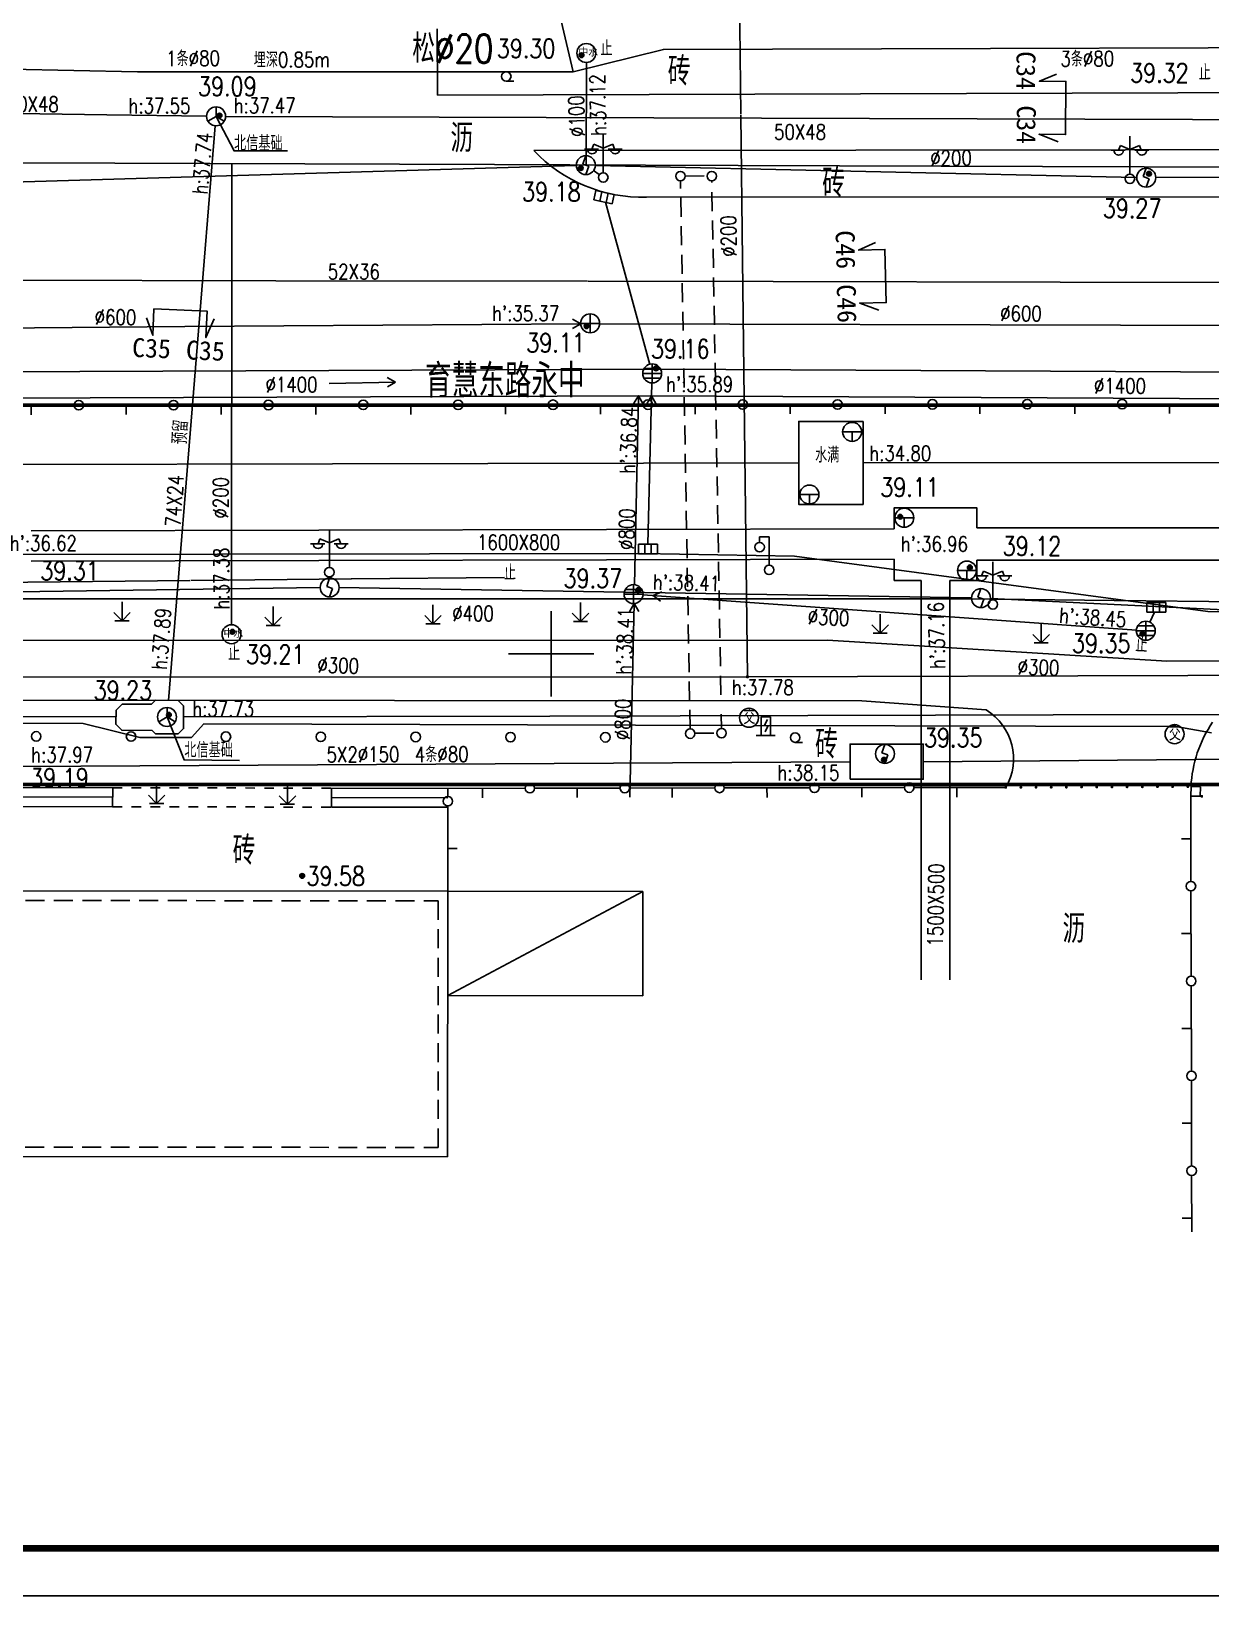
# Model space of a CAD drawing. Header units: inches. Extents: x 505347 to 508499, y 312634 to 313316.
# Drawn here: x 505961.5 to 506023.6, y 312661.5 to 312744 of the extents above; entities that cross this region are included whole.
import ezdxf
from ezdxf.enums import TextEntityAlignment as Align
from ezdxf.lldxf.tags import DXFTag

# ---------------------------------------------------------------- set-up
doc = ezdxf.new("R2010")
doc.units = ezdxf.units.IN
doc.header["$LTSCALE"] = 0.5
doc.header["$MEASUREMENT"] = 0
for name, pattern in [('$RECOVER_090104195024-12', [0]), ('$RECOVER_090104195024-5', [0]), ('ACAD_ISO05W100', [33, 24, -3, 0, -3, 0, -3]), ('B1', [3, 2, -1]), ('XX11', [2, 1, -1]), ('XX21', [3, 2, -1])]:
    doc.linetypes.add(name, pattern=pattern)
for name, color, linetype in [('BJ0', 7, 'Continuous'), ('BJ02', 7, 'Continuous'), ('BJ03', 7, 'Continuous'), ('BJ04', 7, 'Continuous'), ('BJ05', 7, 'Continuous'), ('BJ08', 7, 'Continuous'), ('BJ09', 7, 'Continuous'), ('BJ10', 7, 'Continuous'), ('上水注记', 4, 'Continuous'), ('上水管线', 4, 'Continuous'), ('中水井', 151, 'Continuous'), ('中水注记', 151, 'Continuous'), ('中水管线', 151, 'Continuous'), ('中水高程表', 151, 'Continuous'), ('公安交通井', 163, 'Continuous'), ('公安交通管线', 163, 'Continuous'), ('污水井', 247, 'Continuous'), ('污水注记', 247, 'Continuous'), ('污水管线', 247, 'Continuous'), ('污水高程表', 247, 'Continuous'), ('热力井', 40, 'Continuous'), ('热力注记', 40, 'Continuous'), ('热力管线', 40, 'Continuous'), ('热力高程表', 40, 'Continuous'), ('照明井', 193, 'Continuous'), ('照明管线', 193, 'Continuous'), ('燃气注记', 6, 'Continuous'), ('燃气管线', 6, 'Continuous'), ('燃气高程表', 6, 'Continuous'), ('电信井权属', 7, 'Continuous'), ('电信井（北信基础）', 3, 'Continuous'), ('电信断面图及编号', 3, 'Continuous'), ('电信注记', 3, 'Continuous'), ('电信管线', 3, 'Continuous'), ('电信高程表', 3, 'Continuous'), ('电力井', 1, 'Continuous'), ('电力注记', 1, 'Continuous'), ('电力管线', 1, 'Continuous'), ('电力高程表', 1, 'Continuous'), ('道路红线', 1, 'Continuous'), ('雨水井', 34, 'Continuous'), ('雨水注记', 34, 'Continuous'), ('雨水管线', 34, 'Continuous'), ('雨水高程表', 34, 'Continuous'), ('雨蓖子', 34, 'Continuous')]:
    doc.layers.add(name, color=color, linetype=linetype)
doc.styles.add('HZ', font='simplex.shx', dxfattribs={"bigfont": 'hztxt'})
doc.styles.get("Standard").update_dxf_attribs({"font": 'txt.shx', "bigfont": 'hztxt.shx'})
doc.styles.add('粗等线', font='simhei.ttf')
tags = doc.linetypes.add('DL', pattern='A,15,-4.925,[130,ltypeshp.shx,S=0.5,R=330,X=-0.15,Y=0.433],0,[130,ltypeshp.shx,S=0.4,R=90,X=0,Y=0],-0.15,[130,ltypeshp.shx,S=0.5,R=150,X=0,Y=-0.433],-4.925,15', length=40).pattern_tags.tags
tags[32:33] = [DXFTag(74, 4), DXFTag(75, 0), DXFTag(340, '0'), DXFTag(46, 1.0), DXFTag(50, 0.0), DXFTag(44, 0.0), DXFTag(45, 0.0)]
tags[30:31] = [DXFTag(74, 4), DXFTag(75, 0), DXFTag(340, '0'), DXFTag(46, 1.0), DXFTag(50, 0.0), DXFTag(44, 0.0), DXFTag(45, 0.0)]
tags[4:5] = [DXFTag(74, 4), DXFTag(75, 0), DXFTag(340, '0'), DXFTag(46, 1.0), DXFTag(50, 0.0), DXFTag(44, 0.0), DXFTag(45, 0.0)]
tags = doc.linetypes.add('DX', pattern='A,15,-5,[130,ltypeshp.shx,S=1,R=330,X=0,Y=0],-5,15', length=40).pattern_tags.tags
tags[16:17] = [DXFTag(74, 4), DXFTag(75, 0), DXFTag(340, '0'), DXFTag(46, 1.0), DXFTag(50, 0.0), DXFTag(44, 0.0), DXFTag(45, 0.0)]
tags[14:15] = [DXFTag(74, 4), DXFTag(75, 0), DXFTag(340, '0'), DXFTag(46, 1.0), DXFTag(50, 0.0), DXFTag(44, 0.0), DXFTag(45, 0.0)]
tags[4:5] = [DXFTag(74, 4), DXFTag(75, 0), DXFTag(340, '0'), DXFTag(46, 1.0), DXFTag(50, 0.0), DXFTag(44, 0.0), DXFTag(45, 0.0)]
tags = doc.linetypes.add('SS', pattern='A,15,-1.9,[130,ltypeshp.shx,S=1,R=330,X=0,Y=0],-1.2,[130,ltypeshp.shx,S=1,R=330,X=0,Y=0],-1.9,15', length=35).pattern_tags.tags
tags[24:25] = [DXFTag(74, 4), DXFTag(75, 0), DXFTag(340, '0'), DXFTag(46, 1.0), DXFTag(50, 0.0), DXFTag(44, 0.0), DXFTag(45, 0.0)]
tags[22:23] = [DXFTag(74, 4), DXFTag(75, 0), DXFTag(340, '0'), DXFTag(46, 1.0), DXFTag(50, 0.0), DXFTag(44, 0.0), DXFTag(45, 0.0)]
tags[4:5] = [DXFTag(74, 4), DXFTag(75, 0), DXFTag(340, '0'), DXFTag(46, 1.0), DXFTag(50, 0.0), DXFTag(44, 0.0), DXFTag(45, 0.0)]
tags = doc.linetypes.add('TRQZ', pattern='A,15,[130,ltypeshp.shx,S=0.6,R=0,X=0,Y=0],-2.5,[133,ltypeshp.shx,S=0.05,R=0,X=0,Y=0],-2.5,[130,ltypeshp.shx,S=0.6,R=0,X=0,Y=0],15', length=35).pattern_tags.tags
tags[28:29] = [DXFTag(74, 4), DXFTag(75, 0), DXFTag(340, '0'), DXFTag(46, 1.0), DXFTag(50, 0.0), DXFTag(44, 0.0), DXFTag(45, 0.0)]

# ---------------------------------------------------------------- blocks, each defined once
blk = doc.blocks.new('B5461')
for q in [(-0.866025, -0.5), (0, 1), (0.866025, -0.5)]:
    blk.add_line((0, 0), q)
blk.add_circle((0, 0), 1)
blk = doc.blocks.new('B545')
for p, q in [((-1, 0), (1, 0)), ((0, -1), (0, 0))]:
    blk.add_line(p, q)
blk.add_circle((0, 0), 1)
blk = doc.blocks.new('JT')
at = {"layer": '公安交通井'}
blk.add_circle((0, 0), 0.5, dxfattribs=at)
at = {"layer": '公安交通井', "width": 0.8}
blk.add_text('交', height=0.8, dxfattribs=at).set_placement((-0.304, -0.335, -50.185))
blk = doc.blocks.new('BC028')
for p, q in [((-0.99, 3.5), (-1.19, 3)), ((0, 3.1), (-0.99, 3.5)), ((0, 0.5), (0, 4.5)), ((0, 3.1), (1, 3.5)), ((1, 3.5), (1.2, 3)), ((-1.98, 3), (-0.49, 3)), ((0.5, 3), (2, 3))]:
    blk.add_line(p, q)
blk.add_circle((0, 0), 0.5)
for centre in [(-1.19, 3), (1.25, 3)]:
    blk.add_arc(centre, 0.5, 179, 0)
blk = doc.blocks.new('B8211')
blk.add_hatch(color=256).paths.add_polyline_path([(0.25, 0, 1), (-0.25, 0, 1)])
blk.add_circle((0, 0), 0.25)
blk = doc.blocks.new('B2311')
blk.add_circle((0, 0), 0.5)
blk = doc.blocks.new('B5123')
at = {"linetype": 'Continuous'}
for p, q in [((-0.5, 0), (-0.5, 2)), ((-0.5, 2), (0.5, 2)), ((0.16646, 1.689058), (-0.138788, 1.112143)), ((0.5, 0), (0.5, 2)), ((-1, 0), (1, 0)), ((-0.138788, 1.112143), (0.204287, 0.999847)), ((0.204287, 0.999847), (-0.076061, 0.408413))]:
    blk.add_line(p, q, dxfattribs=at)
blk = doc.blocks.new('b3525')
for p, q in [((-1, 3.5), (0, 3.5)), ((-1, 2.9), (-1, 3.5)), ((0, 0.5), (0, 3.5))]:
    blk.add_line(p, q)
for centre in [(-1, 2.4), (0, 0)]:
    blk.add_circle(centre, 0.5)
blk = doc.blocks.new('B549')
blk.add_circle((0, 0), 1)
blk = doc.blocks.new('B547')
at = {"linetype": 'Continuous'}
for p, q in [((0, 1), (-0.31427, 0.111111)), ((-0.31427, 0.111111), (0.31427, -0.111111)), ((0, -1), (0.31427, -0.111111))]:
    blk.add_line(p, q, dxfattribs=at)
blk.add_circle((0, 0), 1)
blk = doc.blocks.new('B5421')
for p, q in [((-1, 0), (1, 0)), ((0, -1), (0, 1))]:
    blk.add_line(p, q)
blk.add_circle((0, 0), 1)
blk = doc.blocks.new('B552')
for p, q in [((0.984668, 0.518566), (-1.015332, 0.518566)), ((-1.015332, 0.518566), (-1.015332, -0.481434)), ((0.984668, -0.481434), (0.984668, 0.518566)), ((-1.015332, -0.481434), (0.984668, -0.481434))]:
    blk.add_line(p, q)
at = {"linetype": 'Continuous'}
for p, q in [((-0.348666, -0.481434), (-0.348666, 0.518566)), ((0.318001, -0.481434), (0.318001, 0.518566))]:
    blk.add_line(p, q, dxfattribs=at)
blk = doc.blocks.new('B5422')
at = {"linetype": 'Continuous'}
for p, q in [((-1, 0), (1, 0)), ((-0.866025, 0.5), (0.866025, 0.5)), ((0, 1), (0, -1)), ((-0.866025, -0.5), (0.866025, -0.5))]:
    blk.add_line(p, q, dxfattribs=at)
blk.add_circle((0, 0), 1, dxfattribs=at)
blk = doc.blocks.new('53214')
blk.add_circle((0, 0), 0.1)
for tag in ['路号', '线号', '点号']:
    blk.add_attdef(tag, (0, 0), '', height=0.00001)
blk = doc.blocks.new('111111')
for p, q in [((518343.576, 303505.111), (518748.576, 303505.111)), ((518331.076, 303502.611), (518751.076, 303502.611))]:
    blk.add_line(p, q)
at = {"const_width": 0.35}
blk.add_lwpolyline([(518343.576, 303648.561), (518748.576, 303648.561), (518748.576, 303505.111), (518343.576, 303505.111)], close=True, dxfattribs=at)

msp = doc.modelspace()

# ---------------------------------------------------------------- linework, layer by layer
at = {"color": 1, "const_width": 0.2, "elevation": 82.3}
msp.add_lwpolyline([(506120.326, 312663.999), (506119.068, 312704.265), (505870.783, 312704.265)], dxfattribs=at)
at = {"layer": 'BJ0'}
for q in [(505988.861, 312713.409, 82.3), (505986.611, 312711.159, 82.3), (505988.861, 312708.909, 82.3), (505991.111, 312711.159, 82.3)]:
    msp.add_line((505988.861, 312711.159, 82.3), q, dxfattribs=at)
at = {"layer": 'BJ02'}
for points, elevation in [([(505953.492, 312703.614), (505965.741, 312703.592)], 82.3), ([(505953.493, 312704.114), (505965.742, 312704.092)], 82.3), ([(505965.74, 312703.092), (505965.742, 312704.092)], 82.3), ([(505977.281, 312703.071), (505977.283, 312704.071)], 82.3), ([(505977.282, 312703.571), (505983.41, 312703.56)], 82.3), ([(505977.283, 312704.071), (505983.411, 312704.06)], 82.3), ([(505953.491, 312703.114), (505965.74, 312703.092)], 82.3), ([(505977.281, 312703.071), (505983.41, 312703.067)], 82.3), ([(505888.646, 312698.691), (505983.407, 312698.632)], 182.269), ([(505983.399, 312684.632), (505983.407, 312698.632)], 82.3), ([(505993.686, 312693.125), (505983.404, 312693.132), (505993.684, 312698.625)], 182.269), ([(505983.407, 312698.632), (505993.684, 312698.625)], 182.269), ([(505993.686, 312693.125), (505993.689, 312698.625)], 182.269), ([(505888.637, 312684.691), (505983.399, 312684.632)], 182.269)]:
    msp.add_lwpolyline(points, dxfattribs=dict(at, elevation=elevation))
at = {"layer": 'BJ02', "linetype": 'Continuous', "elevation": 82.3}
for points in [[(505983.411, 312703.632), (505983.411, 312704.06), (505987.482, 312704.067)], [(505985.232, 312704.063), (505985.233, 312703.563)], [(505987.982, 312704.067), (505992.482, 312704.074)], [(505990.232, 312704.071), (505990.233, 312703.571)], [(505992.982, 312704.075), (505997.482, 312704.082)], [(505995.232, 312704.079), (505995.233, 312703.579)], [(505997.982, 312704.083), (506002.482, 312704.09)], [(506000.232, 312704.087), (506000.233, 312703.587)], [(506002.982, 312704.091), (506007.482, 312704.098)], [(506005.232, 312704.094), (506005.233, 312703.594)], [(506007.982, 312704.099), (506012.126, 312704.105)], [(506010.232, 312704.102), (506010.233, 312703.602)], [(506022.568, 312703.654), (506022.579, 312699.154)], [(505983.407, 312698.632), (505983.41, 312703.132)], [(506022.573, 312701.404), (506022.073, 312701.403)], [(505983.409, 312700.882), (505983.909, 312700.881)], [(506022.58, 312698.654), (506022.591, 312694.154)], [(506022.585, 312696.404), (506022.085, 312696.403)], [(506022.592, 312693.654), (506022.603, 312689.154)], [(506022.598, 312691.404), (506022.098, 312691.403)], [(506022.604, 312688.654), (506022.615, 312684.154)], [(506022.61, 312686.404), (506022.11, 312686.403)], [(506022.616, 312683.654), (506022.624, 312680.68)], [(506022.622, 312681.404), (506022.122, 312681.403)]]:
    msp.add_lwpolyline(points, dxfattribs=at)
at = {"layer": 'BJ02', "elevation": 181.688}
msp.add_lwpolyline([(506022.582, 312704.154), (506022.568, 312703.654), (506023.068, 312703.64), (506023.082, 312704.14)], close=True, dxfattribs=at)
at = {"layer": 'BJ02', "linetype": 'XX21'}
for points, elevation in [([(505889.145, 312698.191), (505982.907, 312698.132)], 182.269), ([(505982.899, 312685.132), (505982.907, 312698.132)], 82.3), ([(505889.137, 312685.191), (505982.899, 312685.132)], 182.269)]:
    msp.add_lwpolyline(points, dxfattribs=dict(at, elevation=elevation))
at = {"layer": 'BJ02', "linetype": 'Continuous'}
for centre in [(505983.41, 312703.382, 82.3), (505987.732, 312704.067, 82.3), (505992.732, 312704.075, 82.3), (505997.732, 312704.083, 82.3), (506002.732, 312704.091, 82.3), (506007.732, 312704.098, 82.3), (506022.579, 312698.904, 82.3), (506022.591, 312693.904, 82.3), (506022.604, 312688.904, 82.3), (506022.616, 312683.904, 82.3)]:
    msp.add_circle(centre, 0.25, dxfattribs=at)
at = {"layer": 'BJ03', "linetype": 'B1'}
for points, elevation in [([(505996.179, 312707.193), (505995.668, 312736.086)], 220.951), ([(505995.916, 312736.34), (505997.076, 312736.355)], 82.3), ([(505997.802, 312708.998), (505997.322, 312736.086)], 220.951), ([(505997.83, 312707.222), (505997.818, 312707.972)], 220.951), ([(505996.432, 312706.973), (505997.594, 312706.978)], 220.951)]:
    msp.add_lwpolyline(points, dxfattribs=dict(at, elevation=elevation))
at = {"layer": 'BJ04', "linetype": 'Continuous'}
for points, elevation in [([(505982.844, 312744.105), (505982.856, 312740.597)], 82.3), ([(506117.787, 312739.866), (506049.216, 312739.742), (506033.039, 312740.762), (505982.856, 312740.597)], 121.668), ([(506004.912, 312737.703), (505987.941, 312737.681)], 121.691), ([(506115.775, 312736.818), (506048.737, 312736.703), (506033.327, 312737.738), (506004.912, 312737.703)], 121.691), ([(505959.203, 312724.253), (505963.703, 312724.258)], 82.3), ([(505961.453, 312724.256), (505961.453, 312723.756)], 82.3), ([(505964.203, 312724.259), (505968.703, 312724.263)], 82.3), ([(505966.453, 312724.261), (505966.453, 312723.761)], 82.3), ([(505969.203, 312724.264), (505973.703, 312724.268)], 82.3), ([(505971.453, 312724.266), (505971.453, 312723.766)], 82.3), ([(505974.203, 312724.269), (505978.703, 312724.273)], 82.3), ([(505976.453, 312724.271), (505976.453, 312723.771)], 82.3), ([(505979.203, 312724.274), (505983.703, 312724.279)], 82.3), ([(505981.453, 312724.276), (505981.453, 312723.776)], 82.3), ([(505984.203, 312724.279), (505988.703, 312724.284)], 82.3), ([(505986.453, 312724.281), (505986.453, 312723.781)], 82.3), ([(505989.203, 312724.284), (505993.703, 312724.289)], 82.3), ([(505991.453, 312724.287), (505991.453, 312723.787)], 82.3), ([(505994.203, 312724.289), (505998.703, 312724.294)], 82.3), ([(505996.453, 312724.292), (505996.453, 312723.792)], 82.3), ([(505999.203, 312724.294), (506003.703, 312724.299)], 82.3), ([(506001.453, 312724.297), (506001.453, 312723.797)], 82.3), ([(506004.203, 312724.3), (506008.703, 312724.304)], 82.3), ([(506006.453, 312724.302), (506006.453, 312723.802)], 82.3), ([(506009.203, 312724.305), (506013.703, 312724.309)], 82.3), ([(506011.453, 312724.307), (506011.453, 312723.807)], 82.3), ([(506014.203, 312724.31), (506018.703, 312724.314)], 82.3), ([(506016.453, 312724.312), (506016.453, 312723.812)], 82.3), ([(506019.203, 312724.315), (506023.703, 312724.32)], 82.3), ([(506021.453, 312724.317), (506021.453, 312723.817)], 82.3), ([(505870.783, 312716.249), (505993.596, 312716.439), (506001.685, 312716.294)], 121.158), ([(506023.46, 312713.389), (506001.685, 312716.294)], 121.388), ([(506060.434, 312713.283), (506023.46, 312713.389)], 121.483), ([(506003.427, 312711.873), (505870.783, 312711.815)], 121.557), ([(506021.304, 312710.763), (506003.427, 312711.873)], 121.388), ([(506021.304, 312710.763), (506064.244, 312710.782)], 121.327), ([(505882.073, 312708.755), (506005.231, 312708.672)], 121.327), ([(506005.231, 312708.672), (506011.785, 312708.193)], 121.327)]:
    msp.add_lwpolyline(points, dxfattribs=dict(at, elevation=elevation))
at = {"layer": 'BJ04', "linetype": 'Continuous', "elevation": 121.631}
msp.add_lwpolyline([(506115.746, 312735.303), (505993.877, 312735.234, -0.21441), (505987.941, 312737.681)], format="xyb", dxfattribs=at)
at = {"layer": 'BJ04', "elevation": 121.327}
for points in [[(506011.785, 312708.193, -0.409958), (506012.813, 312704.11), (506012.126, 312704.105)], [(506023.723, 312707.551, 0.139936), (506022.582, 312704.154, -1.017187)]]:
    msp.add_lwpolyline(points, format="xyb", dxfattribs=at)
at = {"layer": 'BJ04', "linetype": 'XX11', "elevation": 82.3}
for points in [[(505965.742, 312704.092), (505977.283, 312704.071)], [(505965.74, 312703.092), (505977.281, 312703.071)]]:
    msp.add_lwpolyline(points, dxfattribs=at)
at = {"layer": 'BJ04', "const_width": 0.075, "elevation": 82.3}
for points in [[(506012.851, 312704.11, 1), (506012.776, 312704.11, 1)], [(506013.651, 312704.114, 1), (506013.576, 312704.113, 1)], [(506014.451, 312704.117, 1), (506014.376, 312704.117, 1)], [(506015.251, 312704.121, 1), (506015.176, 312704.12, 1)], [(506016.051, 312704.124, 1), (506015.976, 312704.124, 1)], [(506016.851, 312704.128, 1), (506016.776, 312704.128, 1)], [(506017.651, 312704.132, 1), (506017.576, 312704.131, 1)], [(506018.451, 312704.135, 1), (506018.376, 312704.135, 1)], [(506019.251, 312704.139, 1), (506019.176, 312704.138, 1)], [(506020.051, 312704.142, 1), (506019.976, 312704.142, 1)], [(506020.851, 312704.146, 1), (506020.776, 312704.146, 1)], [(506021.651, 312704.15, 1), (506021.576, 312704.149, 1)], [(506022.451, 312704.153, 1), (506022.376, 312704.153, 1)], [(506023.11, 312703.64, 1), (506023.185, 312703.64, 1)]]:
    msp.add_lwpolyline(points, format="xyb", close=True, dxfattribs=at)
at = {"layer": 'BJ04', "linetype": 'Continuous'}
for centre in [(505963.953, 312724.258, 82.3), (505968.953, 312724.263, 82.3), (505973.953, 312724.269, 82.3), (505978.953, 312724.274, 82.3), (505983.953, 312724.279, 82.3), (505988.953, 312724.284, 82.3), (505993.953, 312724.289, 82.3), (505998.953, 312724.294, 82.3), (506003.953, 312724.299, 82.3), (506008.953, 312724.304, 82.3), (506013.953, 312724.31, 82.3), (506018.953, 312724.315, 82.3)]:
    msp.add_circle(centre, 0.25, dxfattribs=at)
at = {"layer": 'BJ09', "linetype": 'Continuous'}
for p, q in [((505986.49, 312741.339, 82.3), (505986.89, 312741.339, 82.3)), ((506001.712, 312706.486, 278.703), (506002.112, 312706.486, 259.298))]:
    msp.add_line(p, q, dxfattribs=at)
at = {"layer": 'BJ09'}
for p, q in [((505966.237, 312713.897, 82.3), (505966.237, 312712.897, 82.3)), ((505974.201, 312713.646, 121.557), (505974.201, 312712.646, 121.557)), ((505982.625, 312713.734, 82.3), (505982.625, 312712.734, 82.3)), ((505990.4, 312713.856, 82.3), (505990.4, 312712.856, 82.3)), ((505966.237, 312712.897, 82.3), (505965.802, 312713.332, 82.3)), ((505965.862, 312712.897, 82.3), (505966.612, 312712.897, 82.3)), ((505966.672, 312713.332, 82.3), (505966.237, 312712.897, 82.3)), ((505974.201, 312712.646, 121.557), (505973.766, 312713.081, 121.557)), ((505973.826, 312712.646, 121.557), (505974.576, 312712.646, 121.557)), ((505974.636, 312713.081, 121.557), (505974.201, 312712.646, 121.557)), ((505982.625, 312712.734, 82.3), (505982.19, 312713.169, 82.3)), ((505982.25, 312712.734, 82.3), (505983, 312712.734, 82.3)), ((505983.06, 312713.169, 82.3), (505982.625, 312712.734, 82.3)), ((505990.4, 312712.856, 82.3), (505989.965, 312713.291, 82.3)), ((505990.025, 312712.856, 82.3), (505990.775, 312712.856, 82.3)), ((505990.835, 312713.291, 82.3), (505990.4, 312712.856, 82.3)), ((506006.196, 312712.241, 82.3), (506005.761, 312712.676, 82.3)), ((506006.196, 312713.241, 82.3), (506006.196, 312712.241, 82.3)), ((506006.631, 312712.676, 82.3), (506006.196, 312712.241, 82.3)), ((506014.681, 312712.74, 82.3), (506014.681, 312711.74, 82.3)), ((506005.821, 312712.241, 82.3), (506006.571, 312712.241, 82.3)), ((506014.681, 312711.74, 82.3), (506014.246, 312712.175, 82.3)), ((506015.116, 312712.175, 82.3), (506014.681, 312711.74, 82.3)), ((506014.306, 312711.74, 82.3), (506015.056, 312711.74, 82.3)), ((505968.057, 312703.267, 82.3), (505967.622, 312703.702, 82.3)), ((505968.057, 312704.267, 82.3), (505968.057, 312703.267, 82.3)), ((505968.492, 312703.702, 82.3), (505968.057, 312703.267, 82.3)), ((505974.954, 312703.233, 82.3), (505974.519, 312703.668, 82.3)), ((505974.954, 312704.233, 82.3), (505974.954, 312703.233, 82.3)), ((505975.389, 312703.668, 82.3), (505974.954, 312703.233, 82.3)), ((505967.682, 312703.267, 82.3), (505968.432, 312703.267, 82.3)), ((505974.579, 312703.233, 82.3), (505975.329, 312703.233, 82.3))]:
    msp.add_line(p, q, dxfattribs=at)
at = {"layer": 'BJ09', "linetype": 'Continuous'}
for centre in [(505986.49, 312741.589, 82.3), (505961.712, 312706.801, 82.3), (505966.712, 312706.793, 82.3), (505971.712, 312706.785, 82.3), (505976.712, 312706.777, 82.3), (505981.712, 312706.769, 82.3), (505986.712, 312706.761, 82.3), (505991.712, 312706.752, 82.3), (506001.712, 312706.736, 82.3)]:
    msp.add_circle(centre, 0.25, dxfattribs=at)
at = {"layer": '上水管线', "linetype": 'SS', "ltscale": 0.6}
for points, elevation in [([(505969.858, 312715.019), (505978.307, 312715.103)], 121.56), ([(505978.327, 312715.104), (505986.397, 312715.184)], 121.56), ([(505959.552, 312714.917), (505969.818, 312715.019)], 121.56), ([(505991.818, 312714.052), (505982.452, 312714.053), (505951.801, 312714.059), (505949.785, 312714.036)], 82.3), ([(505995.065, 312714.051), (505991.818, 312714.052)], 82.3), ([(506001.588, 312714.05), (505995.065, 312714.051)], 82.3), ([(506018.528, 312713.964), (506010.701, 312714.049), (506004.201, 312714.049), (506001.588, 312714.05)], 82.3), ([(506031.847, 312713.82), (506018.528, 312713.964)], 82.3)]:
    msp.add_lwpolyline(points, dxfattribs=dict(at, elevation=elevation))
at = {"layer": '中水管线', "linetype": 'SS', "ltscale": 0.6}
for points, elevation in [([(505990.709, 312742.347), (505990.704, 312736.93)], 121.6), ([(505950.831, 312737.066), (505985.865, 312736.947)], 122.209), ([(505972.022, 312728.799), (505972.031, 312736.994)], 121.51), ([(505985.865, 312736.947), (505993.825, 312736.919)], 122.209), ([(505993.825, 312736.919), (505998.716, 312736.903)], 122.209), ([(505998.716, 312736.903), (506046.85, 312736.738)], 122.209), ([(505972.013, 312719.533), (505972.022, 312728.799)], 121.51), ([(505972.006, 312712.704), (505972.013, 312719.533)], 121.51)]:
    msp.add_lwpolyline(points, dxfattribs=dict(at, elevation=elevation))
at = {"layer": '公安交通管线', "elevation": 121.75}
for points in [[(505964.181, 312707.476), (505890.514, 312707.685)], [(505964.181, 312707.476), (505967.182, 312706.738), (505969.889, 312706.738), (505970.55, 312707.458)], [(505998.985, 312707.378), (505970.55, 312707.458)], [(506023.668, 312706.993), (506021.776, 312707.313), (505999.581, 312707.376)]]:
    msp.add_lwpolyline(points, dxfattribs=at)
at = {"layer": '污水管线'}
for p, q in [((505943.378, 312728.2, 82.3), (505969.547, 312728.402, 82.3)), ((505969.547, 312728.402, 82.3), (505990.413, 312728.557, 82.3)), ((505991.407, 312728.551, 82.3), (506018.869, 312728.48, 82.3)), ((506018.869, 312728.48, 82.3), (506038.462, 312728.439, 82.3))]:
    msp.add_line(p, q, dxfattribs=at)
at = {"layer": '污水管线', "elevation": 82.3}
msp.add_lwpolyline([(505989.978, 312728.803), (505990.413, 312728.557), (505989.982, 312728.303)], dxfattribs=at)
at = {"layer": '热力管线', "elevation": 82.3}
msp.add_lwpolyline([(506005.299, 312723.401), (506001.905, 312723.401), (506001.905, 312719.031), (506005.299, 312719.031)], close=True, dxfattribs=at)
for points in [[(506001.905, 312721.216), (505870.783, 312720.942)], [(506099.662, 312721.258), (506005.299, 312721.216)], [(506006.938, 312717.739), (506006.938, 312718.852), (506011.284, 312718.852), (506011.284, 312717.789)], [(506006.936, 312717.739), (505961.45, 312717.641)], [(506055.702, 312717.796), (506011.284, 312717.789)], [(506006.94, 312716.139), (505961.454, 312716.041)], [(506008.361, 312715.025), (506006.938, 312715.025), (506006.938, 312716.139)], [(506011.284, 312716.089), (506011.284, 312715.025), (506009.861, 312715.025)], [(506055.702, 312716.096), (506011.284, 312716.089)], [(506008.361, 312715.025), (506008.364, 312693.964)], [(506009.861, 312715.025), (506009.864, 312693.964)]]:
    msp.add_lwpolyline(points, dxfattribs=at)
at = {"layer": '照明管线', "elevation": 82.3}
for points in [[(505990.158, 312736.899), (505947.957, 312735.648)], [(505991.388, 312736.416), (505991.087, 312736.63)], [(506019.698, 312736.268), (505991.195, 312736.903)], [(506041.401, 312736.36), (506020.721, 312736.259)], [(505977.169, 312715.156), (505977.168, 312715.207)], [(505976.663, 312714.646), (505943.421, 312714.17)], [(506010.975, 312714.099), (505977.67, 312714.645)], [(506046.014, 312712.426), (506012.03, 312714.065)]]:
    msp.add_lwpolyline(points, dxfattribs=at)
at = {"layer": '燃气管线', "linetype": 'TRQZ', "ltscale": 0.5}
for p, q in [((505998.849, 312739.597, 82.3), (505998.773, 312746.034, 82.3)), ((505998.941, 312731.914, 82.3), (505998.85, 312739.542, 82.3)), ((505999.203, 312709.948, 82.3), (505998.941, 312731.914, 82.3)), ((506022.422, 312710.012, 82.3), (506091.229, 312710.199, 82.3)), ((505958.308, 312709.921, 82.3), (505999.203, 312709.948, 82.3)), ((505999.203, 312709.948, 82.3), (506022.422, 312710.012, 82.3))]:
    msp.add_line(p, q, dxfattribs=at)
at = {"layer": '电信井权属', "flags": 128}
for points, elevation in [([(505971.192, 312739.486), (505972.139, 312737.666), (505974.952, 312737.666)], 121.394), ([(505968.607, 312707.823), (505969.506, 312705.563), (505972.428, 312705.527)], 121.531)]:
    msp.add_lwpolyline(points, dxfattribs=dict(at, elevation=elevation))
at = {"layer": '电信断面图及编号'}
for points, elevation in [([(506015.574, 312738.138), (506014.575, 312738.539), (506015.969, 312738.529), (506015.986, 312741.328), (506014.595, 312741.337), (506015.5, 312741.707)], 42.85), ([(506006.132, 312729.269), (506005.122, 312729.64), (506006.516, 312729.672), (506006.448, 312732.469), (506005.058, 312732.437), (506005.95, 312732.834)], 82.3), ([(505971.093, 312728.81), (505970.655, 312727.826), (505970.717, 312729.219), (505967.92, 312729.339), (505967.86, 312727.949), (505967.523, 312728.867)], 82.3)]:
    msp.add_lwpolyline(points, dxfattribs=dict(at, elevation=elevation))
at = {"layer": '电信管线', "linetype": 'DX'}
for p, q in [((505974.341, 312730.823, 82.3), (505960.236, 312730.85, 82.3)), ((505990.773, 312730.792, 82.3), (505974.341, 312730.823, 82.3)), ((506000.551, 312730.773, 82.3), (505990.813, 312730.792, 82.3)), ((506015.686, 312730.744, 82.3), (506000.551, 312730.773, 82.3)), ((506033.768, 312730.71, 82.3), (506015.686, 312730.744, 82.3))]:
    msp.add_line(p, q, dxfattribs=at)
for points, elevation in [([(505965.44, 312739.57), (505950.115, 312739.793)], 121.75), ([(505970.692, 312739.494), (505965.44, 312739.57)], 121.75), ([(505988.596, 312739.432), (505971.692, 312739.485)], 121.75), ([(506062.428, 312739.202), (505988.596, 312739.432)], 121.75), ([(505971.151, 312738.988), (505970.216, 312727.533)], 82.3), ([(505970.216, 312727.533), (505968.679, 312708.7)], 82.3), ([(505965.913, 312707.827), (505913.805, 312707.901)], 121.77), ([(505988.785, 312707.87), (505969.48, 312707.825)], 121.77), ([(505995.653, 312707.885), (505988.785, 312707.87)], 121.77), ([(506009.113, 312707.916), (505995.653, 312707.885)], 121.77), ([(506015.311, 312707.93), (506009.113, 312707.916)], 121.77), ([(506028.496, 312707.96), (506015.311, 312707.93)], 121.77)]:
    msp.add_lwpolyline(points, dxfattribs=dict(at, elevation=elevation))
at = {"layer": '电信管线', "linetype": 'DX', "elevation": 43.21}
msp.add_lwpolyline([(505969.483, 312708.413), (505969.201, 312708.697), (505968.001, 312708.702), (505967.788, 312708.491), (505966.238, 312708.498), (505965.918, 312708.181), (505965.901, 312707.441), (505966.217, 312707.121), (505967.817, 312707.114), (505967.994, 312706.937), (505969.194, 312706.932), (505969.478, 312707.213)], close=True, dxfattribs=at)
at = {"layer": '电力管线', "linetype": 'DL', "elevation": 82.3}
for points in [[(505988.624, 312747.762), (505990.008, 312741.835)], [(506117.157, 312743.276), (506040.723, 312743.144), (505994.769, 312743.013), (505990.008, 312741.835), (505979.85, 312741.837)], [(505979.85, 312741.837), (505967.051, 312741.84), (505956.963, 312742.043)], [(506004.614, 312705.465), (505960.939, 312705.216)], [(506026.915, 312705.62), (506008.467, 312705.465)]]:
    msp.add_lwpolyline(points, dxfattribs=at)
msp.add_lwpolyline([(506004.614, 312704.539), (506008.467, 312704.539), (506008.467, 312706.391), (506004.614, 312706.391)], close=True, dxfattribs=at)
at = {"layer": '道路红线'}
msp.add_line((505870.783, 312704.265, 82.3), (506119.068, 312704.265, 82.3), dxfattribs=at)
at = {"layer": '道路红线', "linetype": 'ACAD_ISO05W100', "const_width": 0.2, "elevation": 82.3}
msp.add_lwpolyline([(505870.783, 312724.265), (506135.952, 312724.265)], dxfattribs=at)
at = {"layer": '雨水管线'}
for p, q in [((505994.628, 312726.155, 82.3), (505945.73, 312725.968, 82.3)), ((506040.682, 312725.917, 82.3), (505994.628, 312726.155, 82.3)), ((505977.154, 312725.403, 82.3), (505980.653, 312725.481, 82.3)), ((505980.653, 312725.481, 82.3), (505980.215, 312725.722, 82.3)), ((505980.653, 312725.481, 82.3), (505980.226, 312725.222, 82.3)), ((505946.4, 312724.57, 82.3), (505994.089, 312724.757, 82.3)), ((505993.465, 312724.755, 82.3), (505993.248, 312714.791, 82.3)), ((505994.089, 312724.757, 82.3), (506040.677, 312724.518, 82.3)), ((505993.227, 312713.806, 82.3), (505993.005, 312703.598, 82.3))]:
    msp.add_line(p, q, dxfattribs=at)
at = {"layer": '雨水管线', "elevation": 82.3}
for points in [[(505991.717, 312734.954), (505994.05, 312726.411)], [(505994.167, 312725.439), (505993.958, 312716.926)], [(505993.197, 312724.333), (505993.465, 312724.755), (505993.696, 312724.312)], [(505993.892, 312724.329), (505994.15, 312724.757), (505994.392, 312724.319)], [(505994.62, 312713.922), (505994.224, 312714.229), (505994.687, 312714.418)], [(505992.982, 312713.371), (505993.227, 312713.806), (505993.481, 312713.376)], [(506019.7, 312712.406), (505993.695, 312714.265)], [(506020.656, 312713.356), (506020.408, 312712.822)]]:
    msp.add_lwpolyline(points, dxfattribs=at)

# ---------------------------------------------------------------- block references
msp.add_blockref('111111', (-12497.139, 9158.888, 82.3))
at = {"layer": 'BJ03', "linetype": 'Continuous', "xscale": 0.5, "yscale": 0.5, "zscale": 0.5}
for p in [(505991.602, 312736.265, 82.3), (506019.362, 312736.196, 82.3), (505977.163, 312715.456, 82.3), (506012.137, 312713.757, 82.3)]:
    msp.add_blockref('BC028', p, dxfattribs=at)
at = {"layer": 'BJ03', "linetype": 'B1', "xscale": 0.5, "yscale": 0.5, "zscale": 0.5}
for p in [(505995.668, 312736.336, 82.3), (505997.322, 312736.336, 82.3), (505996.184, 312706.945, 181.798), (505997.837, 312706.971, 181.798)]:
    msp.add_blockref('B2311', p, dxfattribs=at)
at = {"layer": 'BJ03', "xscale": 0.5, "yscale": 0.5, "zscale": 0.5}
msp.add_blockref('b3525', (506000.344, 312715.576, 181.601), dxfattribs=at)
at = {"layer": 'BJ05', "xscale": 0.5, "yscale": 0.5, "zscale": 0.5}
msp.add_blockref('B5123', (506000.167, 312706.839, 181.758), dxfattribs=at)
at = {"layer": 'BJ08', "xscale": 0.5, "yscale": 0.5, "zscale": 0.5}
for p in [(505990.454, 312742.706, 121.6), (505971.373, 312739.528, 121.39), (505990.415, 312736.759, 121.48), (506020.367, 312736.459, 121.57), (505990.723, 312728.422, 121.41), (505994.381, 312726.198, 121.46), (506007.257, 312718.38, 121.41), (506010.924, 312715.711, 121.42), (505993.435, 312714.509, 121.67), (505972.061, 312712.314, 121.51), (506020.02, 312712.21, 121.65), (505968.708, 312707.939, 121.53), (506006.399, 312705.565, 121.65), (505975.731, 312699.444, 121.882)]:
    msp.add_blockref('B8211', p, dxfattribs=at)
at = {"layer": '中水井', "xscale": 0.5, "yscale": 0.5, "zscale": 0.5}
for p in [(505990.71, 312742.826, 121.6), (505972.006, 312712.186, 82.3)]:
    msp.add_blockref('B549', p, dxfattribs=at)
at = {"layer": '公安交通井'}
for p in [(505999.284, 312707.778, 181.714), (506021.716, 312706.915, 181.659)]:
    msp.add_blockref('JT', p, dxfattribs=at)
at = {"layer": '污水井', "xscale": 0.5, "yscale": 0.5, "zscale": 0.5}
msp.add_blockref('B5421', (505990.91, 312728.574, 121.407), dxfattribs=at)
at = {"layer": '热力井', "xscale": 0.5, "yscale": 0.5, "zscale": 0.5}
for p in [(506004.719, 312722.854, 181.617), (506002.466, 312719.552, 181.588), (506007.469, 312718.327, 121.414), (506010.772, 312715.539, 121.415)]:
    msp.add_blockref('B545', p, dxfattribs=at)
at = {"layer": '照明井', "xscale": 0.5, "yscale": 0.5, "zscale": 0.5}
for p in [(505990.684, 312736.915, 121.479), (506020.223, 312736.256, 121.572), (505977.179, 312714.653, 121.537), (506011.51, 312714.09, 121.518)]:
    msp.add_blockref('B547', p, dxfattribs=at)
at = {"layer": '燃气高程表'}
ref = msp.add_blockref('53214', (505999.203, 312709.948, 82.3), dxfattribs=dict(at, xscale=0.5, yscale=0.5, zscale=0.5))
ref.add_attrib('路号', '97-5008', (505999.203, 312709.948, 53296.3), dxfattribs={"layer": '0', "height": 0.000005})
ref.add_attrib('线号', '1', (505999.203, 312709.948, 53296.3), dxfattribs={"layer": '0', "height": 0.000005})
ref.add_attrib('点号', '19', (505999.203, 312709.948, 53296.3), dxfattribs={"layer": '0', "height": 0.000005})
at = {"layer": '电信井（北信基础）', "xscale": 0.5, "yscale": 0.5, "zscale": 0.5}
for p in [(505971.192, 312739.486, 121.394), (505968.607, 312707.823, 121.531)]:
    msp.add_blockref('B5461', p, dxfattribs=at)
at = {"layer": '电力井', "xscale": 0.5, "yscale": 0.5, "zscale": 0.5}
msp.add_blockref('B547', (506006.45, 312705.878, 121.648), dxfattribs=at)
at = {"layer": '雨水井', "xscale": 0.5, "yscale": 0.5, "zscale": 0.5}
for p in [(505994.179, 312725.937, 121.464), (505993.198, 312714.301, 121.669), (506020.198, 312712.371, 121.654)]:
    msp.add_blockref('B5422', p, dxfattribs=at)
at = {"layer": '雨蓖子', "xscale": 0.4999999999999898, "yscale": 0.5, "zscale": 0.5, "rotation": 348.3139606607065}
msp.add_blockref('B552', (505991.646, 312735.214, 121.315), dxfattribs=at)
at = {"layer": '雨蓖子', "xscale": 0.5, "yscale": 0.5, "zscale": 0.5}
for p in [(505993.961, 312716.667, 121.358), (506020.768, 312713.597, 121.358)]:
    msp.add_blockref('B552', p, dxfattribs=at)

# ---------------------------------------------------------------- texts
at = {"layer": 'BJ08', "style": 'HZ', "width": 0.8}
for s, p in [('39.30', (505985.991, 312742.563, 121.6)), ('39.09', (505970.243, 312740.564, 121.39)), ('39.32', (506019.373, 312741.277, 121.62)), ('39.18', (505987.322, 312735.01, 121.48)), ('39.27', (506017.935, 312734.137, 121.57)), ('39.11', (505987.547, 312727.051, 121.41)), ('39.16', (505994.115, 312726.731, 121.46)), ('39.11', (506006.205, 312719.438, 121.41)), ('39.12', (506012.657, 312716.331, 121.42)), ('39.31', (505961.931, 312715.039, 121.61)), ('39.37', (505989.508, 312714.629, 121.67)), ('39.35', (506016.305, 312711.21, 121.65)), ('39.21', (505972.77, 312710.623, 121.51)), ('39.23', (505964.738, 312708.721, 121.53)), ('39.35', (506008.505, 312706.237, 121.65)), ('39.19', (505961.396, 312704.114, 121.49)), ('39.58', (505975.959, 312698.934, 121.882))]:
    msp.add_text(s, height=1, dxfattribs=at).set_placement(p)
at = {"layer": 'BJ10', "linetype": 'Continuous', "style": 'HZ', "width": 0.8}
for s, height, p in [('松%%c20', 1.5, (505981.532, 312742.31, 82.3)), ('砖', 1.5, (505994.999, 312741.116, 82.3)), ('沥', 1.5, (505983.543, 312737.587, 123.181)), ('砖', 1.5, (506003.14, 312735.225, 82.3)), ('育慧东路永中', 1.75, (505982.213, 312724.667, 82.3)), ('砖', 1.5, (506002.767, 312705.637, 82.3)), ('砖', 1.5, (505972.068, 312700.035, 82.3)), ('沥', 1.5, (506015.806, 312695.902, 123.181))]:
    msp.add_text(s, height=height, dxfattribs=at).set_placement(p)
at = {"layer": '上水注记', "linetype": '$RECOVER_090104195024-5', "style": 'HZ', "width": 0.8}
msp.add_text('止', height=0.8, rotation=0.75884, dxfattribs=at).set_placement((505986.369, 312715.033, 82.3))
at = {"layer": '上水注记', "style": 'HZ', "width": 0.8}
msp.add_text('%%C400', height=0.8, dxfattribs=at).set_placement((505983.638, 312712.878, 82.3))
at = {"layer": '中水井', "style": 'HZ'}
for p in [(505990.29, 312742.644, 71.415), (505971.586, 312712.004, 32.115)]:
    msp.add_text('中水', height=0.4, dxfattribs=at).set_placement(p)
at = {"layer": '中水注记', "linetype": '$RECOVER_090104195024-5', "style": 'HZ', "width": 0.8}
for s, rotation, p in [('止', 1.06819, (505991.459, 312742.667, 82.3)), ('%%c100', 92.07462, (505990.639, 312738.412, 82.3)), ('%%c200', 1.06819, (506008.843, 312736.868, 82.3)), ('%%c200', 89.76455, (505971.831, 312718.281, 82.3)), ('止', 1.06819, (505971.826, 312710.793, 82.3))]:
    msp.add_text(s, height=0.8, rotation=rotation, dxfattribs=at).set_placement(p)
at = {"layer": '中水高程表', "style": 'HZ', "width": 0.8}
for s, rotation, p in [('h:37.12', 91.41524, (505991.759, 312738.462, 82.3)), ('h:37.38', 90.43411, (505971.893, 312713.489, 82.3))]:
    msp.add_text(s, height=0.8, rotation=rotation, dxfattribs=at).set_placement(p)
at = {"layer": '公安交通管线', "style": 'HZ', "width": 0.8}
msp.add_text('止', height=0.8, rotation=0.40481, dxfattribs=at).set_placement((506022.997, 312741.395, 42.832))
at = {"layer": '污水注记', "style": 'HZ', "width": 0.8}
for p in [(505964.79, 312728.511, 82.3), (506012.518, 312728.699, 82.3)]:
    msp.add_text('%%c600', height=0.8, rotation=359.48435, dxfattribs=at).set_placement(p)
at = {"layer": '污水高程表', "style": 'HZ', "width": 0.8}
msp.add_text("h':35.37", height=0.8, dxfattribs=at).set_placement((505985.743, 312728.704, 82.3))
at = {"layer": '热力注记', "style": 'HZ', "width": 0.8}
msp.add_text('水满', height=0.8, rotation=0.10415, dxfattribs=at).set_placement((506002.764, 312721.233, 82.3))
at = {"layer": '热力注记', "linetype": 'Continuous', "lineweight": 25, "style": 'HZ', "width": 0.8}
msp.add_text('1600X800', height=0.8, dxfattribs=at).set_placement((505984.944, 312716.631, 82.3))
msp.add_text('1500X500', height=0.8, rotation=89.14191, dxfattribs=at).set_placement((506009.495, 312695.711, 82.3))
at = {"layer": '热力高程表', "style": 'HZ', "width": 0.8}
for s, p in [('h:34.80', (506005.626, 312721.318, 82.3)), ("h':36.62", (505960.318, 312716.584, 82.3)), ("h':36.96", (506007.287, 312716.545, 82.3))]:
    msp.add_text(s, height=0.8, dxfattribs=at).set_placement(p)
msp.add_text("h':37.16", height=0.8, rotation=91.64275, dxfattribs=at).set_placement((506009.629, 312710.36, 82.3))
at = {"layer": '燃气注记', "linetype": '$RECOVER_090104195024-12', "ltscale": 0.5, "style": 'HZ', "width": 0.8}
msp.add_text('%%c200', height=0.8, rotation=90.67083, dxfattribs=at).set_placement((505998.206, 312733.177, 82.3), align=Align.MIDDLE)
at = {"layer": '燃气注记', "style": 'HZ', "width": 0.8}
for p in [(505977.632, 312710.536, 82.3), (506014.545, 312710.436, 82.3)]:
    msp.add_text('%%c300', height=0.8, rotation=358.23696, dxfattribs=at).set_placement(p, align=Align.MIDDLE)
at = {"layer": '燃气高程表', "style": 'HZ', "width": 0.8}
msp.add_text('h:37.78', height=0.8, dxfattribs=at).set_placement((505998.38, 312708.986, 82.3))
at = {"layer": '电信井权属', "style": 'HZ', "width": 0.8}
for p in [(505972.139, 312737.666, 121.394), (505969.518, 312705.683, 121.531)]:
    msp.add_text('北信基础', height=0.8, dxfattribs=at).set_placement(p)
at = {"layer": '电信断面图及编号', "style": '粗等线'}
for s, rotation, p in [('C34', 269.82813, (506013.881, 312741.9, 42.85)), ('C34', 269.82813, (506013.901, 312739.043, 42.85)), ('C46', 271.56175, (506004.372, 312732.459, 82.3)), ('C46', 271.56175, (506004.433, 312729.617, 82.3)), ('C35', 357.72327, (505967.792, 312727.267, 82.3)), ('C35', 357.72327, (505970.631, 312727.137, 82.3))]:
    msp.add_text(s, height=1, rotation=rotation, dxfattribs=at).set_placement(p, align=Align.MIDDLE)
at = {"layer": '电信注记', "style": 'HZ', "width": 0.8}
for s, rotation, p in [('50X48', 359.91979, (505960.159, 312739.73, 82.3)), ('50X48', 359.91979, (506000.603, 312738.263, 82.3)), ('预留', 86.41336, (505969.661, 312722.183, 82.3)), ('74X24', 86.41336, (505969.316, 312717.825, 82.3))]:
    msp.add_text(s, height=0.8, rotation=rotation, dxfattribs=at).set_placement(p)
msp.add_text('52X36', height=0.8, dxfattribs=at).set_placement((505977.082, 312730.897, 82.3))
at = {"layer": '电信高程表', "style": 'HZ', "width": 0.8}
for s, p in [('h:37.55', (505966.577, 312739.641, 82.3)), ('h:37.47', (505972.124, 312739.656, 82.3)), ('h:37.73', (505969.938, 312707.849, 82.3))]:
    msp.add_text(s, height=0.8, dxfattribs=at).set_placement(p)
for s, rotation, p in [('h:37.74', 85.23557, (505970.738, 312735.342, 82.3)), ('h:37.89', 85.94327, (505968.591, 312710.287, 82.3))]:
    msp.add_text(s, height=0.8, rotation=rotation, dxfattribs=at).set_placement(p)
at = {"layer": '电力注记', "style": 'HZ', "width": 0.8}
for s, rotation, p in [('1条%%c80', 0.40481, (505968.566, 312742.129, 42.832)), ('埋深0.85m', 0.40481, (505973.176, 312742.058, 42.832)), ('3条%%c80', 0.40481, (506015.701, 312742.113, 42.832)), ('5X2%%c150', 0.36012, (505977.02, 312705.436, 82.3)), ('4条%%C80', 0.36012, (505981.673, 312705.446, 82.3))]:
    msp.add_text(s, height=0.8, rotation=rotation, dxfattribs=at).set_placement(p)
at = {"layer": '电力高程表', "style": 'HZ', "width": 0.8}
for s, p in [('h:37.97', (505961.447, 312705.427, 82.3)), ('h:38.15', (506000.786, 312704.481, 82.3))]:
    msp.add_text(s, height=0.8, dxfattribs=at).set_placement(p)
at = {"layer": '雨水注记', "style": 'HZ', "width": 0.8}
for s, rotation, p in [('%%c1400', 0.22918, (505973.799, 312724.936, 82.3)), ('%%c1400', 359.70206, (506017.465, 312724.885, 82.3)), ('%%c800', 88.76243, (505993.216, 312716.622, 82.3)), ('%%c300', 357.18552, (506002.362, 312712.723, 82.3)), ('止', 357.18552, (506019.637, 312711.25, 82.3)), ('%%c800', 88.76243, (505993.006, 312706.593, 82.3))]:
    msp.add_text(s, height=0.8, rotation=rotation, dxfattribs=at).set_placement(p)
at = {"layer": '雨水高程表', "style": 'HZ', "width": 0.8}
msp.add_text("h':35.89", height=0.8, dxfattribs=at).set_placement((505994.913, 312724.965, 82.3))
for s, rotation, p in [("h':36.84", 88.26475, (505993.279, 312720.631, 82.3)), ("h':38.41", 358.48949, (505994.207, 312714.54, 82.3)), ("h':38.45", 356.2029, (506015.615, 312712.785, 82.3)), ("h':38.41", 87.90618, (505993.07, 312710.035, 82.3))]:
    msp.add_text(s, height=0.8, rotation=rotation, dxfattribs=at).set_placement(p)

doc.saveas('drawing.dxf')
